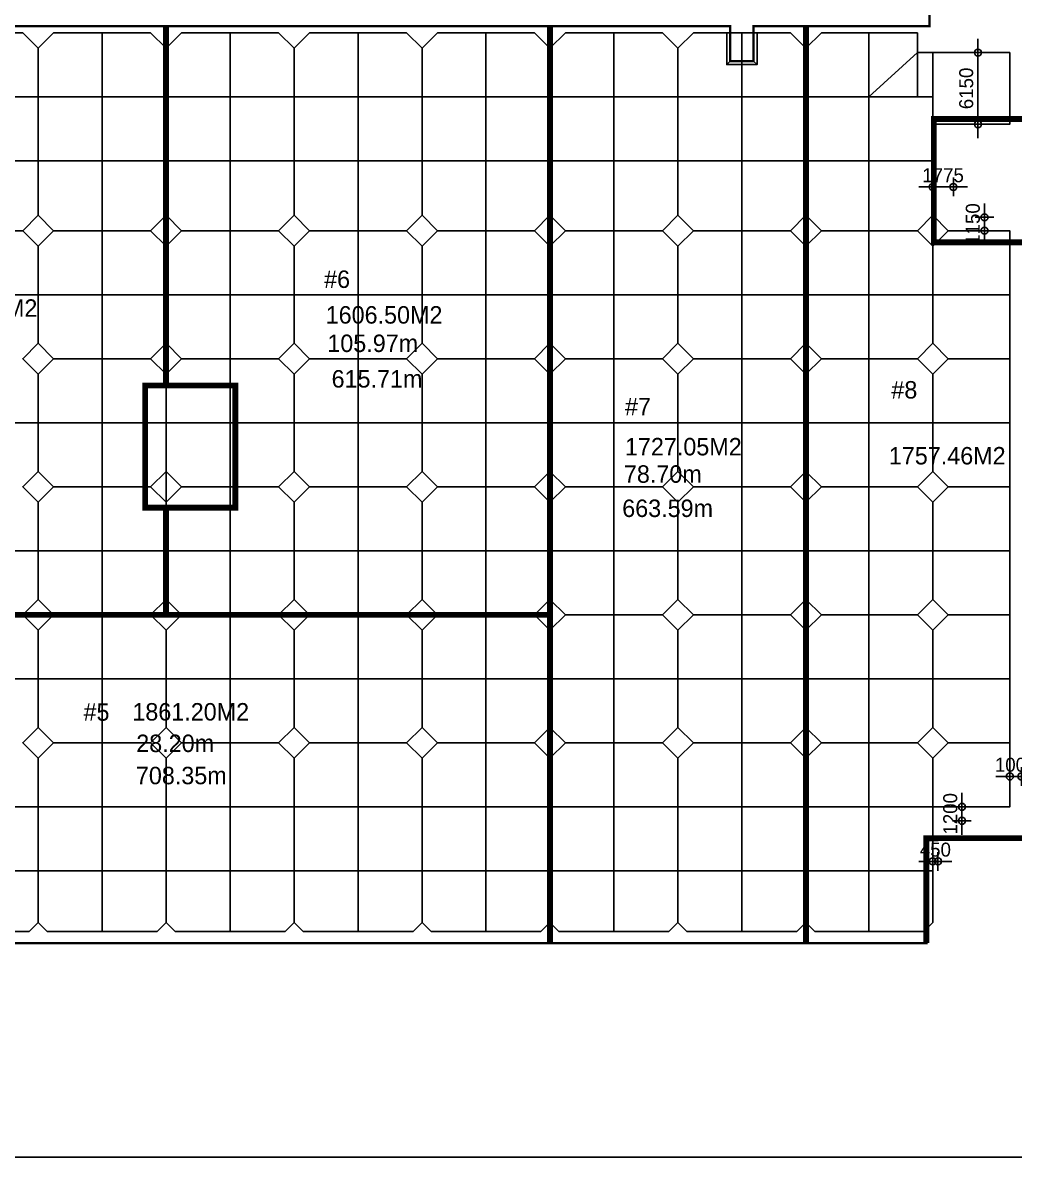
# Model space of a CAD drawing. Header units: millimetres. Extents: x -552870 to 1405794, y -1345622 to 197746.
# Drawn here: x 191406 to 276642, y -1115222 to -1017736 of the extents above; entities that cross this region are included whole.
import ezdxf

# ---------------------------------------------------------------- set-up
doc = ezdxf.new("R2010")
doc.units = ezdxf.units.MM
doc.header["$LTSCALE"] = 1000
doc.header["$MEASUREMENT"] = 0
doc.header["$PDSIZE"] = -10
doc.layers.get('0').update_dxf_attribs({"linetype": 'CONTINUOUS'})
doc.layers.get('Defpoints').update_dxf_attribs({"color": 171, "linetype": 'CONTINUOUS'})
doc.layers.add('NDIM', color=7, linetype='CONTINUOUS')
doc.layers.add('SAW-CUT', color=6, linetype='CONTINUOUS')
doc.styles.add('CGS', font='cgse', dxfattribs={"bigfont": 'cgs'})
doc.styles.add('나눔바른고딕', font='')
doc.styles.get('나눔바른고딕').set_extended_font_data('나눔바른고딕')
doc.dimstyles.new('NDIM 1200', dxfattribs={"dimscale": 500, "dimtxt": 3, "dimasz": 1, "dimexe": 2, "dimexo": 2, "dimgap": 1, "dimtad": 1, "dimdec": 0, "dimdsep": 46, "dimtxsty": 'CGS', "dimblk": 'DOT0', "dimcen": 1, "dimdle": 8, "dimclrd": 2, "dimclre": 2, "dimclrt": 2, "dimadec": 0, "dimazin": 0, "dimtfac": 1, "dimtdec": 0, "dimtix": 1, "dimtmove": 2, "dimatfit": 3, "dimldrblk": 'DOT0', "dimfxl": 1, "dimtolj": 1, "dimtzin": 0, "dimlwd": -1, "dimlwe": -1, "dimarcsym": 0})

# ---------------------------------------------------------------- blocks, each defined once
blk = doc.blocks.new('DOT0')
blk.add_line((-3, 0), (3, 0))
at = {"color": 6}
blk.add_circle((0, 0), 0.75, dxfattribs=at)
blk = doc.blocks.new('*D410')
at = {"layer": 'Defpoints', "color": 0, "ltscale": 0.4, "transparency": 16777216}
for p in [(272140, -1085109), (273740, -1085109), (273740, -1086309)]:
    blk.add_point(p, dxfattribs=at)
at = {"layer": 'NDIM', "ltscale": 0.4, "transparency": 16777216}
for p, q in [((272140, -1084709), (272140, -1084309)), ((272940, -1085109), (271340, -1085109)), ((272140, -1086309), (272140, -1085109)), ((272940, -1086309), (271340, -1086309)), ((272140, -1086709), (272140, -1087109))]:
    blk.add_line(p, q, dxfattribs=at)
at = {"layer": 'NDIM', "ltscale": 0.4, "transparency": 16777216, "xscale": 400, "yscale": 400, "zscale": 400}
for p, rotation in [((272140, -1085109), 270), ((272140, -1086309), 90)]:
    blk.add_blockref('DOT0', p, dxfattribs=dict(at, rotation=rotation))
at = {"layer": 'NDIM', "ltscale": 0.4, "transparency": 16777216, "insert": (271140, -1085709), "char_height": 1200, "attachment_point": 5, "rotation": 90, "style": 'CGS'}
blk.add_mtext('\\A1;1200', dxfattribs=at)
blk = doc.blocks.new('*D411')
at = {"layer": 'Defpoints', "color": 0, "ltscale": 0.4, "transparency": 16777216}
for p in [(269630, -1031851), (269630, -1033451), (271405, -1033451)]:
    blk.add_point(p, dxfattribs=at)
at = {"layer": 'NDIM', "ltscale": 0.4, "transparency": 16777216}
for p, q in [((269630, -1032651), (269630, -1031051)), ((271405, -1032651), (271405, -1031051)), ((269230, -1031851), (268830, -1031851)), ((271405, -1031851), (269630, -1031851)), ((271805, -1031851), (272205, -1031851))]:
    blk.add_line(p, q, dxfattribs=at)
at = {"layer": 'NDIM', "ltscale": 0.4, "transparency": 16777216, "xscale": 400, "yscale": 400, "zscale": 400}
blk.add_blockref('DOT0', (269630, -1031851), dxfattribs=at)
at = {"layer": 'NDIM', "ltscale": 0.4, "transparency": 16777216, "xscale": 400, "yscale": 400, "zscale": 400, "rotation": 180}
blk.add_blockref('DOT0', (271405, -1031851), dxfattribs=at)
at = {"layer": 'NDIM', "ltscale": 0.4, "transparency": 16777216, "insert": (270518, -1030851), "char_height": 1200, "attachment_point": 5, "style": 'CGS'}
blk.add_mtext('\\A1;1775', dxfattribs=at)
blk = doc.blocks.new('*D412')
at = {"layer": 'Defpoints', "color": 0, "ltscale": 0.4, "transparency": 16777216}
for p in [(272480, -1034459), (274080, -1034459), (272480, -1035609)]:
    blk.add_point(p, dxfattribs=at)
at = {"layer": 'NDIM', "ltscale": 0.4, "transparency": 16777216}
for p, q in [((274080, -1034059), (274080, -1033659)), ((273280, -1034459), (274880, -1034459)), ((274080, -1035609), (274080, -1034459)), ((273280, -1035609), (274880, -1035609)), ((274080, -1036009), (274080, -1036409))]:
    blk.add_line(p, q, dxfattribs=at)
at = {"layer": 'NDIM', "ltscale": 0.4, "transparency": 16777216, "xscale": 400, "yscale": 400, "zscale": 400}
for p, rotation in [((274080, -1034459), 270), ((274080, -1035609), 90)]:
    blk.add_blockref('DOT0', p, dxfattribs=dict(at, rotation=rotation))
at = {"layer": 'NDIM', "ltscale": 0.4, "transparency": 16777216, "insert": (273080, -1035034), "char_height": 1200, "attachment_point": 5, "rotation": 90, "style": 'CGS'}
blk.add_mtext('\\A1;1150', dxfattribs=at)
blk = doc.blocks.new('*D414')
at = {"layer": 'Defpoints', "color": 0, "ltscale": 0.4, "transparency": 16777216}
for p in [(271913, -1020309), (273513, -1020309), (271913, -1026459)]:
    blk.add_point(p, dxfattribs=at)
at = {"layer": 'NDIM', "ltscale": 0.4, "transparency": 16777216}
for p, q in [((272713, -1020309), (274313, -1020309)), ((273513, -1026059), (273513, -1020709)), ((272713, -1026459), (274313, -1026459))]:
    blk.add_line(p, q, dxfattribs=at)
at = {"layer": 'NDIM', "ltscale": 0.4, "transparency": 16777216, "xscale": 400, "yscale": 400, "zscale": 400}
for p, rotation in [((273513, -1020309), 90), ((273513, -1026459), 270)]:
    blk.add_blockref('DOT0', p, dxfattribs=dict(at, rotation=rotation))
at = {"layer": 'NDIM', "ltscale": 0.4, "transparency": 16777216, "insert": (272513, -1023384), "char_height": 1200, "attachment_point": 5, "rotation": 90, "style": 'CGS'}
blk.add_mtext('\\A1;6150', dxfattribs=at)
blk = doc.blocks.new('*D415')
at = {"layer": 'Defpoints', "color": 0, "ltscale": 0.4, "transparency": 16777216}
for p in [(270080, -1089794), (269630, -1091394), (270080, -1091394)]:
    blk.add_point(p, dxfattribs=at)
at = {"layer": 'NDIM', "ltscale": 0.4, "transparency": 16777216}
for p, q in [((269230, -1089794), (268830, -1089794)), ((269630, -1090594), (269630, -1088994)), ((269630, -1089794), (270080, -1089794)), ((270080, -1090594), (270080, -1088994)), ((270480, -1089794), (270880, -1089794))]:
    blk.add_line(p, q, dxfattribs=at)
at = {"layer": 'NDIM', "ltscale": 0.4, "transparency": 16777216, "xscale": 400, "yscale": 400, "zscale": 400}
blk.add_blockref('DOT0', (269630, -1089794), dxfattribs=at)
at = {"layer": 'NDIM', "ltscale": 0.4, "transparency": 16777216, "xscale": 400, "yscale": 400, "zscale": 400, "rotation": 180}
blk.add_blockref('DOT0', (270080, -1089794), dxfattribs=at)
at = {"layer": 'NDIM', "ltscale": 0.4, "transparency": 16777216, "insert": (269855, -1088794), "char_height": 1200, "attachment_point": 5, "style": 'CGS'}
blk.add_mtext('\\A1;450', dxfattribs=at)
blk = doc.blocks.new('*D416')
at = {"layer": 'Defpoints', "color": 0, "ltscale": 0.4, "transparency": 16777216}
for p in [(277255, -1082500), (276255, -1084100), (277255, -1084100)]:
    blk.add_point(p, dxfattribs=at)
at = {"layer": 'NDIM', "ltscale": 0.4, "transparency": 16777216}
for p, q in [((276255, -1083300), (276255, -1081700)), ((277255, -1083300), (277255, -1081700)), ((275855, -1082500), (275455, -1082500)), ((276255, -1082500), (277255, -1082500)), ((277655, -1082500), (278055, -1082500))]:
    blk.add_line(p, q, dxfattribs=at)
at = {"layer": 'NDIM', "ltscale": 0.4, "transparency": 16777216, "xscale": 400, "yscale": 400, "zscale": 400}
blk.add_blockref('DOT0', (276255, -1082500), dxfattribs=at)
at = {"layer": 'NDIM', "ltscale": 0.4, "transparency": 16777216, "xscale": 400, "yscale": 400, "zscale": 400, "rotation": 180}
blk.add_blockref('DOT0', (277255, -1082500), dxfattribs=at)
at = {"layer": 'NDIM', "ltscale": 0.4, "transparency": 16777216, "insert": (276755, -1081500), "char_height": 1200, "attachment_point": 5, "style": 'CGS'}
blk.add_mtext('\\A1;1000', dxfattribs=at)

msp = doc.modelspace()

# ---------------------------------------------------------------- linework, layer by layer
at = {"color": 6, "ltscale": 10000}
msp.add_line((268305.8, -1018609.5), (268305.8, -1024109.5), dxfattribs=at)
at = {"color": 2, "ltscale": 10000, "const_width": 200}
for points in [[(281280.1, -1087806.6), (281280.1, -1008109.5), (277395.1, -1008109.5), (277395.1, -1011524.5), (269355.1, -1011524.5), (269355.1, -1018034.5), (258730.1, -1018034.5), (258730.1, -1096809.5), (269080.1, -1096809.5), (269080.1, -1087809.5), (281280.1, -1087806.6)], [(203730.1, -1018034.5), (203730.1, -1048909.5), (201930.1, -1048909.5), (201930.1, -1059409.5), (203730.1, -1059409.5), (203730.1, -1068609.5), (170730.1, -1068609.5), (170730.1, -1018034.5), (203730.1, -1018034.5)], [(236730.1, -1057609.5), (236730.1, -1018034.5), (203730.1, -1018034.5), (203730.1, -1048909.5), (209680.1, -1048909.5), (209680.1, -1059409.5), (203730.1, -1059409.5), (203730.1, -1068609.5), (236730.1, -1068609.5), (236730.1, -1057609.5)], [(236730.1, -1018034.5), (252230.1, -1018034.5), (252230.1, -1021034.5), (254230.1, -1021034.5), (254230.1, -1018034.5), (258730.1, -1018034.5), (258730.1, -1096809.5), (236730.1, -1096809.5), (236730.1, -1018034.5)], [(269730.1, -1026009.5), (269730.1, -1036609.5), (278580.1, -1036609.5), (278580.1, -1026009.5), (269730.1, -1026009.5)], [(170730.1, -1068609.5), (170730.1, -1096809.5), (236730.1, -1096809.5), (236730.1, -1068609.5), (170730.1, -1068609.5)]]:
    msp.add_lwpolyline(points, dxfattribs=at)
at = {"color": 1, "ltscale": 10000, "const_width": 500}
for points in [[(203730.1, -1018034.5), (203730.1, -1048909.5), (201930.1, -1048909.5), (201930.1, -1059409.5), (203730.1, -1059409.5), (203730.1, -1068609.5), (170730.1, -1068609.5)], [(203730.1, -1068609.5), (236730.1, -1068609.5), (236730.1, -1018034.5)], [(258730.1, -1018109.5), (258730.1, -1096809.5)], [(203730.1, -1048909.5), (209680.1, -1048909.5), (209680.1, -1059409.5), (203730.1, -1059409.5)], [(236730.1, -1068609.5), (236730.1, -1096759.5), (236730.1, -1096809.5)], [(281280.1, -1087806.6), (269080.1, -1087809.5), (269080.1, -1096809.5)]]:
    msp.add_lwpolyline(points, dxfattribs=at)
at = {"color": 3, "ltscale": 10000}
msp.add_lwpolyline([(170730.1, -1018034.5), (203730.1, -1018034.5), (203730.1, -1068609.5), (170730.1, -1068609.5), (170730.1, -1018034.5)], dxfattribs=at)
at = {"color": 114, "ltscale": 10000, "true_color": 0x139b48}
for points in [[(203730.1, -1019933.7), (202405.8, -1018609.5), (194054.4, -1018609.5), (192730.1, -1019933.7), (191405.8, -1018609.5), (183054.4, -1018609.5), (181730.1, -1019933.7), (180405.8, -1018609.5), (172054.4, -1018609.5), (170730.1, -1019933.7), (170730.1, -1034285.2), (172054.4, -1035609.5), (170730.1, -1036933.7), (170730.1, -1045285.2), (172054.4, -1046609.5), (170730.1, -1047933.7), (170730.1, -1056285.2), (172054.4, -1057609.5), (170730.1, -1058933.7), (170730.1, -1067285.2), (172054.4, -1068609.5)], [(198230.1, -1018609.5), (198230.1, -1068609.5)], [(203730.1, -1048909.5), (203730.1, -1047933.7), (205054.4, -1046609.5), (203730.1, -1045285.2), (203730.1, -1036933.7), (205054.4, -1035609.5), (203730.1, -1034285.2), (203730.1, -1019933.7), (205054.4, -1018609.5), (213405.8, -1018609.5), (214730.1, -1019933.7), (216054.4, -1018609.5), (224405.8, -1018609.5), (225730.1, -1019933.7), (227054.4, -1018609.5), (235405.8, -1018609.5), (236730.1, -1019933.7)], [(209230.1, -1018609.5), (209230.1, -1048909.5)], [(220230.1, -1018609.5), (220230.1, -1068609.5)], [(231230.1, -1018609.5), (231230.1, -1068609.5)], [(258730.1, -1019933.7), (257405.8, -1018609.5), (254530.1, -1018609.5), (254530.1, -1021334.5), (251930.1, -1021334.5), (251930.1, -1018609.5), (249054.4, -1018609.5), (247730.1, -1019933.7), (246405.8, -1018609.5), (238054.4, -1018609.5), (236730.1, -1019933.7), (236730.1, -1034285.2), (238054.4, -1035609.5), (236730.1, -1036933.7), (236730.1, -1045285.2), (238054.4, -1046609.5), (236730.1, -1047933.7), (236730.1, -1056285.2), (238054.4, -1057609.5), (236730.1, -1058933.7), (236730.1, -1067285.2), (238054.4, -1068609.5), (236730.1, -1069933.7), (236730.1, -1078285.2), (238054.4, -1079609.5), (236730.1, -1080933.7), (236730.1, -1095035.2), (237504.4, -1095809.5), (246955.8, -1095809.5), (247730.1, -1095035.2), (248504.4, -1095809.5), (257955.8, -1095809.5), (258730.1, -1095035.2)], [(242230.1, -1018609.5), (242230.1, -1095809.5)], [(264130.1, -1018609.5), (264130.1, -1057609.5), (264130.1, -1095809.5)], [(192730.1, -1019933.7), (192730.1, -1034285.2)], [(214730.1, -1019933.7), (214730.1, -1034285.2)], [(225730.1, -1019933.7), (225730.1, -1034285.2)], [(247730.1, -1019933.7), (247730.1, -1034285.2)], [(268305.8, -1020309.5), (264130.1, -1024109.5)], [(269630.1, -1020309.5), (269630.1, -1026459.5)], [(252230.1, -1021034.5), (251930.1, -1021334.5)], [(253230.1, -1021334.5), (253230.1, -1095809.5)], [(254230.1, -1021034.5), (254530.1, -1021334.5)], [(170730.1, -1024109.5), (203730.1, -1024109.5)], [(203730.1, -1024109.5), (236730.1, -1024109.5)], [(236730.1, -1024109.5), (258730.1, -1024109.5)], [(258730.1, -1024109.5), (269630.1, -1024109.5)], [(170730.1, -1029609.5), (203730.1, -1029609.5)], [(203730.1, -1029609.5), (236730.1, -1029609.5)], [(236730.1, -1029609.5), (258730.1, -1029609.5)], [(258730.1, -1029609.5), (269630.1, -1029609.5)], [(192730.1, -1034285.2), (191405.8, -1035609.5), (192730.1, -1036933.7), (194054.4, -1035609.5), (192730.1, -1034285.2)], [(203730.1, -1034285.2), (202405.8, -1035609.5), (203730.1, -1036933.7)], [(214730.1, -1034285.2), (213405.8, -1035609.5), (214730.1, -1036933.7), (216054.4, -1035609.5), (214730.1, -1034285.2)], [(225730.1, -1034285.2), (224405.8, -1035609.5), (225730.1, -1036933.7), (227054.4, -1035609.5), (225730.1, -1034285.2)], [(236730.1, -1034285.2), (235405.8, -1035609.5), (236730.1, -1036933.7)], [(247730.1, -1034285.2), (246405.8, -1035609.5), (247730.1, -1036933.7), (249054.4, -1035609.5), (247730.1, -1034285.2)], [(258730.1, -1034285.2), (257405.8, -1035609.5), (258730.1, -1036933.7)], [(269630.1, -1034285.2), (268305.8, -1035609.5), (269630.1, -1036933.7), (270954.4, -1035609.5)], [(183054.4, -1035609.5), (191405.8, -1035609.5)], [(194054.4, -1035609.5), (202405.8, -1035609.5)], [(205054.4, -1035609.5), (213405.8, -1035609.5)], [(216054.4, -1035609.5), (224405.8, -1035609.5)], [(227054.4, -1035609.5), (235405.8, -1035609.5)], [(238054.4, -1035609.5), (246405.8, -1035609.5)], [(249054.4, -1035609.5), (257405.8, -1035609.5)], [(260054.4, -1035609.5), (268305.8, -1035609.5)], [(192730.1, -1036933.7), (192730.1, -1045285.2)], [(214730.1, -1036933.7), (214730.1, -1045285.2)], [(225730.1, -1036933.7), (225730.1, -1045285.2)], [(247730.1, -1036933.7), (247730.1, -1045285.2)], [(269630.1, -1036933.7), (269630.1, -1045285.2)], [(170730.1, -1041109.5), (203730.1, -1041109.5)], [(203730.1, -1041109.5), (236730.1, -1041109.5)], [(236730.1, -1041109.5), (258730.1, -1041109.5)], [(258730.1, -1041109.5), (276255.1, -1041109.5)], [(192730.1, -1045285.2), (191405.8, -1046609.5), (192730.1, -1047933.7), (194054.4, -1046609.5), (192730.1, -1045285.2)], [(203730.1, -1045285.2), (202405.8, -1046609.5), (203730.1, -1047933.7)], [(214730.1, -1045285.2), (213405.8, -1046609.5), (214730.1, -1047933.7), (216054.4, -1046609.5), (214730.1, -1045285.2)], [(225730.1, -1045285.2), (224405.8, -1046609.5), (225730.1, -1047933.7), (227054.4, -1046609.5), (225730.1, -1045285.2)], [(236730.1, -1045285.2), (235405.8, -1046609.5), (236730.1, -1047933.7)], [(247730.1, -1045285.2), (246405.8, -1046609.5), (247730.1, -1047933.7), (249054.4, -1046609.5), (247730.1, -1045285.2)], [(258730.1, -1045285.2), (257405.8, -1046609.5), (258730.1, -1047933.7)], [(269630.1, -1045285.2), (268305.8, -1046609.5), (269630.1, -1047933.7), (270954.4, -1046609.5), (269630.1, -1045285.2)], [(194054.4, -1046609.5), (202405.8, -1046609.5)], [(205054.4, -1046609.5), (213405.8, -1046609.5)], [(216054.4, -1046609.5), (224405.8, -1046609.5)], [(227054.4, -1046609.5), (235405.8, -1046609.5)], [(238054.4, -1046609.5), (246405.8, -1046609.5)], [(249054.4, -1046609.5), (257405.8, -1046609.5)], [(260054.4, -1046609.5), (268305.8, -1046609.5)], [(270954.4, -1046609.5), (276255.1, -1046609.5)], [(192730.1, -1047933.7), (192730.1, -1056285.2)], [(214730.1, -1047933.7), (214730.1, -1056285.2)], [(225730.1, -1047933.7), (225730.1, -1056285.2)], [(247730.1, -1047933.7), (247730.1, -1056285.2)], [(269630.1, -1047933.7), (269630.1, -1056285.2)], [(170730.1, -1052109.5), (201930.1, -1052109.5)], [(209680.1, -1052109.5), (236730.1, -1052109.5)], [(236730.1, -1052109.5), (258730.1, -1052109.5)], [(258730.1, -1052109.5), (276255.1, -1052109.5)], [(192730.1, -1056285.2), (191405.8, -1057609.5), (192730.1, -1058933.7), (194054.4, -1057609.5), (192730.1, -1056285.2)], [(214730.1, -1056285.2), (213405.8, -1057609.5), (214730.1, -1058933.7), (216054.4, -1057609.5), (214730.1, -1056285.2)], [(225730.1, -1056285.2), (224405.8, -1057609.5), (225730.1, -1058933.7), (227054.4, -1057609.5), (225730.1, -1056285.2)], [(236730.1, -1056285.2), (235405.8, -1057609.5), (236730.1, -1058933.7)], [(247730.1, -1056285.2), (246405.8, -1057609.5), (247730.1, -1058933.7), (249054.4, -1057609.5), (247730.1, -1056285.2)], [(258730.1, -1056285.2), (257405.8, -1057609.5), (258730.1, -1058933.7)], [(269630.1, -1056285.2), (268305.8, -1057609.5), (269630.1, -1058933.7), (270954.4, -1057609.5), (269630.1, -1056285.2)], [(194054.4, -1057609.5), (201930.1, -1057609.5)], [(209680.1, -1057609.5), (213405.8, -1057609.5)], [(216054.4, -1057609.5), (224405.8, -1057609.5)], [(227054.4, -1057609.5), (235405.8, -1057609.5)], [(238054.4, -1057609.5), (246405.8, -1057609.5)], [(249054.4, -1057609.5), (257405.8, -1057609.5)], [(260054.4, -1057609.5), (268205.8, -1057609.5)], [(270954.4, -1057609.5), (276255.1, -1057609.5)], [(192730.1, -1058933.7), (192730.1, -1067285.2)], [(236730.1, -1067285.2), (235405.8, -1068609.5), (227054.4, -1068609.5), (225730.1, -1067285.2), (224405.8, -1068609.5), (216054.4, -1068609.5), (214730.1, -1067285.2), (213405.8, -1068609.5), (205054.4, -1068609.5), (203730.1, -1067285.2), (203730.1, -1059409.5)], [(209230.1, -1059409.5), (209230.1, -1068609.5)], [(214730.1, -1058933.7), (214730.1, -1067285.2)], [(225730.1, -1058933.7), (225730.1, -1067285.2)], [(247730.1, -1058933.7), (247730.1, -1067285.2)], [(269630.1, -1058933.7), (269630.1, -1067285.2)], [(170730.1, -1063109.5), (203730.1, -1063109.5)], [(203730.1, -1063109.5), (236730.1, -1063109.5)], [(236730.1, -1063109.5), (258730.1, -1063109.5)], [(258730.1, -1063109.5), (276255.1, -1063109.5)], [(191405.8, -1068609.5), (192730.1, -1067285.2), (194054.4, -1068609.5)], [(203730.1, -1067285.2), (202405.8, -1068609.5)], [(247730.1, -1067285.2), (246405.8, -1068609.5), (247730.1, -1069933.7), (249054.4, -1068609.5), (247730.1, -1067285.2)], [(258730.1, -1067285.2), (257405.8, -1068609.5), (258730.1, -1069933.7)], [(269630.1, -1067285.2), (268305.8, -1068609.5), (269630.1, -1069933.7), (270954.4, -1068609.5), (269630.1, -1067285.2)], [(183054.4, -1068609.5), (191405.8, -1068609.5), (192730.1, -1069933.7), (194054.4, -1068609.5), (202405.8, -1068609.5), (203730.1, -1069933.7), (205054.4, -1068609.5)], [(198230.1, -1068609.5), (198230.1, -1095809.5)], [(209230.1, -1068609.5), (209230.1, -1095809.5)], [(216054.4, -1068609.5), (214730.1, -1069933.7), (213405.8, -1068609.5)], [(220230.1, -1068609.5), (220230.1, -1095809.5)], [(227054.4, -1068609.5), (225730.1, -1069933.7), (224405.8, -1068609.5)], [(231230.1, -1068609.5), (231230.1, -1095809.5)], [(236730.1, -1069933.7), (235405.8, -1068609.5)], [(238054.4, -1068609.5), (246405.8, -1068609.5)], [(249054.4, -1068609.5), (257405.8, -1068609.5)], [(260054.4, -1068609.5), (268305.8, -1068609.5)], [(270954.4, -1068609.5), (276255.1, -1068609.5)], [(192730.1, -1069933.7), (192730.1, -1078285.2)], [(203730.1, -1069933.7), (203730.1, -1078285.2)], [(214730.1, -1069933.7), (214730.1, -1078285.2)], [(225730.1, -1069933.7), (225730.1, -1078285.2)], [(247730.1, -1069933.7), (247730.1, -1078285.2)], [(269630.1, -1069933.7), (269630.1, -1078285.2)], [(170730.1, -1074109.5), (236730.1, -1074109.5)], [(236730.1, -1074109.5), (258730.1, -1074109.5)], [(258730.1, -1074109.5), (276255.1, -1074109.5)], [(192730.1, -1078285.2), (191405.8, -1079609.5), (192730.1, -1080933.7), (194054.4, -1079609.5), (192730.1, -1078285.2)], [(203730.1, -1078285.2), (202405.8, -1079609.5), (203730.1, -1080933.7), (205054.4, -1079609.5), (203730.1, -1078285.2)], [(214730.1, -1078285.2), (213405.8, -1079609.5), (214730.1, -1080933.7), (216054.4, -1079609.5), (214730.1, -1078285.2)], [(225730.1, -1078285.2), (224405.8, -1079609.5), (225730.1, -1080933.7), (227054.4, -1079609.5), (225730.1, -1078285.2)], [(236730.1, -1078285.2), (235405.8, -1079609.5), (236730.1, -1080933.7)], [(247730.1, -1078285.2), (246405.8, -1079609.5), (247730.1, -1080933.7), (249054.4, -1079609.5), (247730.1, -1078285.2)], [(258730.1, -1078285.2), (257405.8, -1079609.5), (258730.1, -1080933.7)], [(269630.1, -1078285.2), (268305.8, -1079609.5), (269630.1, -1080933.7), (270954.4, -1079609.5), (269630.1, -1078285.2)], [(194054.4, -1079609.5), (202405.8, -1079609.5)], [(205054.4, -1079609.5), (213405.8, -1079609.5)], [(216054.4, -1079609.5), (224405.8, -1079609.5)], [(227054.4, -1079609.5), (235405.8, -1079609.5)], [(238054.4, -1079609.5), (246405.8, -1079609.5)], [(249054.4, -1079609.5), (257405.8, -1079609.5)], [(260054.4, -1079609.5), (268305.8, -1079609.5)], [(270954.4, -1079609.5), (276255.1, -1079609.5)], [(192730.1, -1080933.7), (192730.1, -1095035.2)], [(203730.1, -1080933.7), (203730.1, -1095035.2)], [(214730.1, -1080933.7), (214730.1, -1095035.2)], [(225730.1, -1080933.7), (225730.1, -1095035.2)], [(247730.1, -1080933.7), (247730.1, -1095035.2)], [(269630.1, -1080933.7), (269630.1, -1085109.5)], [(170730.1, -1085109.5), (236730.1, -1085109.5)], [(236730.1, -1085109.5), (258730.1, -1085109.5)], [(269630.1, -1085109.5), (258730.1, -1085109.5)], [(170730.1, -1090609.5), (236730.1, -1090609.5)], [(236730.1, -1090609.5), (258730.1, -1090609.5)], [(258730.1, -1090609.5), (269630.1, -1090609.5)], [(236730.1, -1095035.2), (235955.8, -1095809.5), (226504.4, -1095809.5), (225730.1, -1095035.2), (224955.8, -1095809.5), (215504.4, -1095809.5), (214730.1, -1095035.2), (213955.8, -1095809.5), (204504.4, -1095809.5), (203730.1, -1095035.2), (202955.8, -1095809.5), (193504.4, -1095809.5), (192730.1, -1095035.2), (191955.8, -1095809.5), (182504.4, -1095809.5)]]:
    msp.add_lwpolyline(points, dxfattribs=at)
msp.add_lwpolyline([(270954.4, -1035609.5), (276255.1, -1035609.5), (276255.1, -1085109.5), (269630.1, -1085109.5), (269630.1, -1095035.2), (268855.8, -1095809.5), (259504.4, -1095809.5), (258730.1, -1095035.2), (258730.1, -1080933.7), (260054.4, -1079609.5), (258730.1, -1078285.2), (258730.1, -1069933.7), (260054.4, -1068609.5), (258730.1, -1067285.2), (258730.1, -1058933.7), (260054.4, -1057609.5), (258730.1, -1056285.2), (258730.1, -1047933.7), (260054.4, -1046609.5), (258730.1, -1045285.2), (258730.1, -1036933.7), (260054.4, -1035609.5), (258730.1, -1034285.2), (258730.1, -1019933.7), (260054.4, -1018609.5), (268305.8, -1018609.5), (268305.8, -1020309.5), (276255.1, -1020309.5), (276255.1, -1026459.5), (269630.1, -1026459.5), (269630.1, -1034285.2)], close=True, dxfattribs=at)
at = {"color": 1, "ltscale": 10000, "const_width": 500}
msp.add_lwpolyline([(269730.1, -1026009.5), (269730.1, -1026459.5), (269730.1, -1036609.5), (278580.1, -1036609.5), (278580.1, -1035609.5), (278580.1, -1026009.5)], close=True, dxfattribs=at)
at = {"layer": 'Defpoints', "ltscale": 10000}
msp.add_lwpolyline([(292000, -1115221.9), (8000, -1115221.9), (8000, -954254.1), (292000, -954254.1)], close=True, dxfattribs=at)
at = {"layer": 'SAW-CUT', "ltscale": 10000}
for p, q in [((183054.4, -1018609.5), (191405.8, -1018609.5)), ((194054.4, -1018609.5), (202405.8, -1018609.5)), ((198230.1, -1095809.5), (198230.1, -1018609.5)), ((205054.4, -1018609.5), (213405.8, -1018609.5)), ((209230.1, -1095809.5), (209230.1, -1018609.5)), ((216054.4, -1018609.5), (224405.8, -1018609.5)), ((220230.1, -1095809.5), (220230.1, -1018609.5)), ((227054.4, -1018609.5), (235405.8, -1018609.5)), ((231230.1, -1095809.5), (231230.1, -1018609.5)), ((238054.4, -1018609.5), (246405.8, -1018609.5)), ((242230.1, -1095809.5), (242230.1, -1018609.5)), ((249054.4, -1018609.5), (257405.8, -1018609.5)), ((253230.1, -1095809.5), (253230.1, -1018609.5)), ((260054.4, -1018609.5), (268305.8, -1018609.5)), ((264130.1, -1095809.5), (264130.1, -1018609.5)), ((192730.1, -1019933.7), (192730.1, -1034285.2)), ((203730.1, -1019933.7), (203730.1, -1034285.2)), ((214730.1, -1019933.7), (214730.1, -1034285.2)), ((225730.1, -1019933.7), (225730.1, -1034285.2)), ((236730.1, -1019933.7), (236730.1, -1034285.2)), ((247730.1, -1019933.7), (247730.1, -1034285.2)), ((258730.1, -1019933.7), (258730.1, -1034285.2)), ((276255.1, -1020309.5), (268305.8, -1020309.5)), ((269630.1, -1020309.5), (269630.1, -1034285.2)), ((269630.1, -1024109.5), (105180.1, -1024109.5)), ((269630.1, -1029609.5), (105180.1, -1029609.5)), ((194054.4, -1035609.5), (202405.8, -1035609.5)), ((205054.4, -1035609.5), (213405.8, -1035609.5)), ((216054.4, -1035609.5), (224405.8, -1035609.5)), ((227054.4, -1035609.5), (235405.8, -1035609.5)), ((238054.4, -1035609.5), (246405.8, -1035609.5)), ((249054.4, -1035609.5), (257405.8, -1035609.5)), ((260054.4, -1035609.5), (268305.8, -1035609.5)), ((192730.1, -1036933.7), (192730.1, -1045285.2)), ((203730.1, -1036933.7), (203730.1, -1045285.2)), ((214730.1, -1036933.7), (214730.1, -1045285.2)), ((225730.1, -1036933.7), (225730.1, -1045285.2)), ((236730.1, -1036933.7), (236730.1, -1045285.2)), ((247730.1, -1036933.7), (247730.1, -1045285.2)), ((258730.1, -1036933.7), (258730.1, -1045285.2)), ((269630.1, -1036933.7), (269630.1, -1045285.2)), ((276255.1, -1041109.5), (105180.1, -1041109.5)), ((194054.4, -1046609.5), (202405.8, -1046609.5)), ((205054.4, -1046609.5), (213405.8, -1046609.5)), ((216054.4, -1046609.5), (224405.8, -1046609.5)), ((227054.4, -1046609.5), (235405.8, -1046609.5)), ((238054.4, -1046609.5), (246405.8, -1046609.5)), ((249054.4, -1046609.5), (257405.8, -1046609.5)), ((260054.4, -1046609.5), (268305.8, -1046609.5)), ((270954.4, -1046609.5), (276255.1, -1046609.5)), ((192730.1, -1047933.7), (192730.1, -1056285.2)), ((203730.1, -1047933.7), (203730.1, -1056285.2)), ((214730.1, -1047933.7), (214730.1, -1056285.2)), ((225730.1, -1047933.7), (225730.1, -1056285.2)), ((236730.1, -1047933.7), (236730.1, -1056285.2)), ((247730.1, -1047933.7), (247730.1, -1056285.2)), ((258730.1, -1047933.7), (258730.1, -1056285.2)), ((269630.1, -1047933.7), (269630.1, -1056285.2)), ((276255.1, -1052109.5), (105180.1, -1052109.5)), ((194054.4, -1057609.5), (202405.8, -1057609.5)), ((205054.4, -1057609.5), (213405.8, -1057609.5)), ((216054.4, -1057609.5), (224405.8, -1057609.5)), ((227054.4, -1057609.5), (235405.8, -1057609.5)), ((238054.4, -1057609.5), (246405.8, -1057609.5)), ((249054.4, -1057609.5), (257405.8, -1057609.5)), ((260054.4, -1057609.5), (268305.8, -1057609.5)), ((270954.4, -1057609.5), (276255.1, -1057609.5)), ((192730.1, -1058933.7), (192730.1, -1067285.2)), ((203730.1, -1058933.7), (203730.1, -1067285.2)), ((214730.1, -1058933.7), (214730.1, -1067285.2)), ((225730.1, -1058933.7), (225730.1, -1067285.2)), ((236730.1, -1058933.7), (236730.1, -1067285.2)), ((247730.1, -1058933.7), (247730.1, -1067285.2)), ((258730.1, -1058933.7), (258730.1, -1067285.2)), ((269630.1, -1058933.7), (269630.1, -1067285.2)), ((276255.1, -1063109.5), (105180.1, -1063109.5)), ((194054.4, -1068609.5), (202405.8, -1068609.5)), ((205054.4, -1068609.5), (213405.8, -1068609.5)), ((216054.4, -1068609.5), (224405.8, -1068609.5)), ((227054.4, -1068609.5), (235405.8, -1068609.5)), ((238054.4, -1068609.5), (246405.8, -1068609.5)), ((249054.4, -1068609.5), (257405.8, -1068609.5)), ((260054.4, -1068609.5), (268305.8, -1068609.5)), ((270954.4, -1068609.5), (276255.1, -1068609.5)), ((192730.1, -1069933.7), (192730.1, -1078285.2)), ((203730.1, -1069933.7), (203730.1, -1078285.2)), ((214730.1, -1069933.7), (214730.1, -1078285.2)), ((225730.1, -1069933.7), (225730.1, -1078285.2)), ((236730.1, -1069933.7), (236730.1, -1078285.2)), ((247730.1, -1069933.7), (247730.1, -1078285.2)), ((258730.1, -1069933.7), (258730.1, -1078285.2)), ((269630.1, -1069933.7), (269630.1, -1078285.2)), ((276255.1, -1074109.5), (105180.1, -1074109.5)), ((194054.4, -1079609.5), (202405.8, -1079609.5)), ((205054.4, -1079609.5), (213405.8, -1079609.5)), ((216054.4, -1079609.5), (224405.8, -1079609.5)), ((227054.4, -1079609.5), (235405.8, -1079609.5)), ((238054.4, -1079609.5), (246405.8, -1079609.5)), ((249054.4, -1079609.5), (257405.8, -1079609.5)), ((260054.4, -1079609.5), (268305.8, -1079609.5)), ((270954.4, -1079609.5), (276255.1, -1079609.5)), ((192730.1, -1080933.7), (192730.1, -1095035.2)), ((203730.1, -1080933.7), (203730.1, -1095035.2)), ((214730.1, -1080933.7), (214730.1, -1095035.2)), ((225730.1, -1080933.7), (225730.1, -1095035.2)), ((236730.1, -1080933.7), (236730.1, -1095035.2)), ((247730.1, -1080933.7), (247730.1, -1095035.2)), ((258730.1, -1080933.7), (258730.1, -1095035.2)), ((269630.1, -1080933.7), (269630.1, -1085109.5)), ((269630.1, -1090609.5), (105180.1, -1090609.5)), ((182504.4, -1095809.5), (191955.8, -1095809.5)), ((193504.4, -1095809.5), (202955.8, -1095809.5)), ((204504.4, -1095809.5), (213955.8, -1095809.5)), ((215504.4, -1095809.5), (224955.8, -1095809.5)), ((226504.4, -1095809.5), (235955.8, -1095809.5)), ((237504.4, -1095809.5), (246955.8, -1095809.5)), ((248504.4, -1095809.5), (257955.8, -1095809.5))]:
    msp.add_line(p, q, dxfattribs=at)
for points in [[(191405.8, -1018609.5), (192730.1, -1019933.7), (194054.4, -1018609.5)], [(202405.8, -1018609.5), (203730.1, -1019933.7), (205054.4, -1018609.5)], [(213405.8, -1018609.5), (214730.1, -1019933.7), (216054.4, -1018609.5)], [(224405.8, -1018609.5), (225730.1, -1019933.7), (227054.4, -1018609.5)], [(235405.8, -1018609.5), (236730.1, -1019933.7), (238054.4, -1018609.5)], [(246405.8, -1018609.5), (247730.1, -1019933.7), (249054.4, -1018609.5)], [(257405.8, -1018609.5), (258730.1, -1019933.7), (260054.4, -1018609.5)], [(276255.1, -1020309.5), (276255.1, -1026459.5), (269630.1, -1026459.5), (269630.1, -1034285.2)], [(269630.1, -1034285.2), (268305.8, -1035609.5), (269630.1, -1036933.7), (270954.4, -1035609.5)], [(270954.4, -1035609.5), (276255.1, -1035609.5), (276255.1, -1085109.5), (105180.1, -1085109.5)], [(269630.1, -1085109.5), (269630.1, -1095035.2), (268855.8, -1095809.5), (259504.4, -1095809.5)], [(193504.4, -1095809.5), (192730.1, -1095035.2), (191955.8, -1095809.5)], [(204504.4, -1095809.5), (203730.1, -1095035.2), (202955.8, -1095809.5)], [(215504.4, -1095809.5), (214730.1, -1095035.2), (213955.8, -1095809.5)], [(226504.4, -1095809.5), (225730.1, -1095035.2), (224955.8, -1095809.5)], [(237504.4, -1095809.5), (236730.1, -1095035.2), (235955.8, -1095809.5)], [(248504.4, -1095809.5), (247730.1, -1095035.2), (246955.8, -1095809.5)], [(259504.4, -1095809.5), (258730.1, -1095035.2), (257955.8, -1095809.5)]]:
    msp.add_lwpolyline(points, dxfattribs=at)
for points in [[(192730.1, -1034285.2), (191405.8, -1035609.5), (192730.1, -1036933.7), (194054.4, -1035609.5)], [(203730.1, -1034285.2), (202405.8, -1035609.5), (203730.1, -1036933.7), (205054.4, -1035609.5)], [(214730.1, -1034285.2), (213405.8, -1035609.5), (214730.1, -1036933.7), (216054.4, -1035609.5)], [(225730.1, -1034285.2), (224405.8, -1035609.5), (225730.1, -1036933.7), (227054.4, -1035609.5)], [(236730.1, -1034285.2), (235405.8, -1035609.5), (236730.1, -1036933.7), (238054.4, -1035609.5)], [(247730.1, -1034285.2), (246405.8, -1035609.5), (247730.1, -1036933.7), (249054.4, -1035609.5)], [(258730.1, -1034285.2), (257405.8, -1035609.5), (258730.1, -1036933.7), (260054.4, -1035609.5)], [(192730.1, -1045285.2), (191405.8, -1046609.5), (192730.1, -1047933.7), (194054.4, -1046609.5)], [(203730.1, -1045285.2), (202405.8, -1046609.5), (203730.1, -1047933.7), (205054.4, -1046609.5)], [(214730.1, -1045285.2), (213405.8, -1046609.5), (214730.1, -1047933.7), (216054.4, -1046609.5)], [(225730.1, -1045285.2), (224405.8, -1046609.5), (225730.1, -1047933.7), (227054.4, -1046609.5)], [(236730.1, -1045285.2), (235405.8, -1046609.5), (236730.1, -1047933.7), (238054.4, -1046609.5)], [(247730.1, -1045285.2), (246405.8, -1046609.5), (247730.1, -1047933.7), (249054.4, -1046609.5)], [(258730.1, -1045285.2), (257405.8, -1046609.5), (258730.1, -1047933.7), (260054.4, -1046609.5)], [(269630.1, -1045285.2), (268305.8, -1046609.5), (269630.1, -1047933.7), (270954.4, -1046609.5)], [(192730.1, -1056285.2), (191405.8, -1057609.5), (192730.1, -1058933.7), (194054.4, -1057609.5)], [(203730.1, -1056285.2), (202405.8, -1057609.5), (203730.1, -1058933.7), (205054.4, -1057609.5)], [(214730.1, -1056285.2), (213405.8, -1057609.5), (214730.1, -1058933.7), (216054.4, -1057609.5)], [(225730.1, -1056285.2), (224405.8, -1057609.5), (225730.1, -1058933.7), (227054.4, -1057609.5)], [(236730.1, -1056285.2), (235405.8, -1057609.5), (236730.1, -1058933.7), (238054.4, -1057609.5)], [(247730.1, -1056285.2), (246405.8, -1057609.5), (247730.1, -1058933.7), (249054.4, -1057609.5)], [(258730.1, -1056285.2), (257405.8, -1057609.5), (258730.1, -1058933.7), (260054.4, -1057609.5)], [(269630.1, -1056285.2), (268305.8, -1057609.5), (269630.1, -1058933.7), (270954.4, -1057609.5)], [(192730.1, -1067285.2), (191405.8, -1068609.5), (192730.1, -1069933.7), (194054.4, -1068609.5)], [(203730.1, -1067285.2), (202405.8, -1068609.5), (203730.1, -1069933.7), (205054.4, -1068609.5)], [(214730.1, -1067285.2), (213405.8, -1068609.5), (214730.1, -1069933.7), (216054.4, -1068609.5)], [(225730.1, -1067285.2), (224405.8, -1068609.5), (225730.1, -1069933.7), (227054.4, -1068609.5)], [(236730.1, -1067285.2), (235405.8, -1068609.5), (236730.1, -1069933.7), (238054.4, -1068609.5)], [(247730.1, -1067285.2), (246405.8, -1068609.5), (247730.1, -1069933.7), (249054.4, -1068609.5)], [(258730.1, -1067285.2), (257405.8, -1068609.5), (258730.1, -1069933.7), (260054.4, -1068609.5)], [(269630.1, -1067285.2), (268305.8, -1068609.5), (269630.1, -1069933.7), (270954.4, -1068609.5)], [(192730.1, -1078285.2), (191405.8, -1079609.5), (192730.1, -1080933.7), (194054.4, -1079609.5)], [(203730.1, -1078285.2), (202405.8, -1079609.5), (203730.1, -1080933.7), (205054.4, -1079609.5)], [(214730.1, -1078285.2), (213405.8, -1079609.5), (214730.1, -1080933.7), (216054.4, -1079609.5)], [(225730.1, -1078285.2), (224405.8, -1079609.5), (225730.1, -1080933.7), (227054.4, -1079609.5)], [(236730.1, -1078285.2), (235405.8, -1079609.5), (236730.1, -1080933.7), (238054.4, -1079609.5)], [(247730.1, -1078285.2), (246405.8, -1079609.5), (247730.1, -1080933.7), (249054.4, -1079609.5)], [(258730.1, -1078285.2), (257405.8, -1079609.5), (258730.1, -1080933.7), (260054.4, -1079609.5)], [(269630.1, -1078285.2), (268305.8, -1079609.5), (269630.1, -1080933.7), (270954.4, -1079609.5)]]:
    msp.add_lwpolyline(points, close=True, dxfattribs=at)

# ---------------------------------------------------------------- texts
at = {"ltscale": 10000, "style": '나눔바른고딕'}
for s, p in [('#6', (217313.8, -1040525.9)), ('#8', (266072.7, -1050028.9)), ('#7', (243177.9, -1051476.5)), ('#5', (196635.3, -1077716.5))]:
    msp.add_text(s, height=1500, dxfattribs=at).set_placement(p)
at = {"color": 2, "ltscale": 10000, "style": '나눔바른고딕'}
for s, p in [('1650.08M2 ', (182632, -1043005.7)), ('1606.50M2 ', (217449.1, -1043590.9)), ('1727.05M2 ', (243173.8, -1054914.1)), ('1757.46M2 ', (265857.6, -1055693)), ('1861.20M2 ', (200831.3, -1077695))]:
    msp.add_text(s, height=1500, dxfattribs=at).set_placement(p)
at = {"color": 1, "ltscale": 10000, "style": '나눔바른고딕'}
for s, p in [('105.97m', (217591.3, -1046033.4)), ('78.70m', (243083.4, -1057265.8)), ('28.20m', (201167.2, -1080402.8))]:
    msp.add_text(s, height=1500, dxfattribs=at).set_placement(p)
at = {"color": 114, "ltscale": 10000, "true_color": 0x139b48, "style": '나눔바른고딕'}
for s, p in [('615.71m', (217958.4, -1049086.2)), ('663.59m', (242939.7, -1060207.5)), ('708.35m', (201136.2, -1083170.3))]:
    msp.add_text(s, height=1500, dxfattribs=at).set_placement(p)

# ---------------------------------------------------------------- dimensions: what is measured, and where the dimension line sits
at = {"layer": 'NDIM', "ltscale": 0.4}
for base, p1, p2, angle, picture, middle in [((273513, -1020309.5), (271913, -1026459.5), (271913, -1020309.5), 90, '*D414', (272513, -1023384.5)), ((269630.1, -1031851.2), (271405.1, -1033451.2), (269630.1, -1033451.2), 180, '*D411', (270517.6, -1030851.2)), ((274079.8, -1034459.5), (272479.8, -1035609.5), (272479.8, -1034459.5), 90, '*D412', (273079.8, -1035034.5)), ((272140.3, -1085109.5), (273740.3, -1086309.5), (273740.3, -1085109.5), 90, '*D410', (271140.3, -1085709.5))]:
    dim = msp.add_linear_dim(base=base, p1=p1, p2=p2, angle=angle, dimstyle='NDIM 1200', override={"dimscale": 400, "dimclrd": 256, "dimclre": 256, "dimclrt": 256}, dxfattribs=at)
    dim.commit()
    dim.dimension.update_dxf_attribs({"geometry": picture, "text_midpoint": middle})
for base, p1, p2, picture, middle in [((277255.1, -1082500), (276255.1, -1084100), (277255.1, -1084100), '*D416', (276755.1, -1081500)), ((270080.1, -1089794.2), (269630.1, -1091394.2), (270080.1, -1091394.2), '*D415', (269855.1, -1088794.2))]:
    dim = msp.add_linear_dim(base=base, p1=p1, p2=p2, dimstyle='NDIM 1200', override={"dimscale": 400, "dimclrd": 256, "dimclre": 256, "dimclrt": 256}, dxfattribs=at)
    dim.commit()
    dim.dimension.update_dxf_attribs({"geometry": picture, "text_midpoint": middle})

doc.saveas('drawing.dxf')
